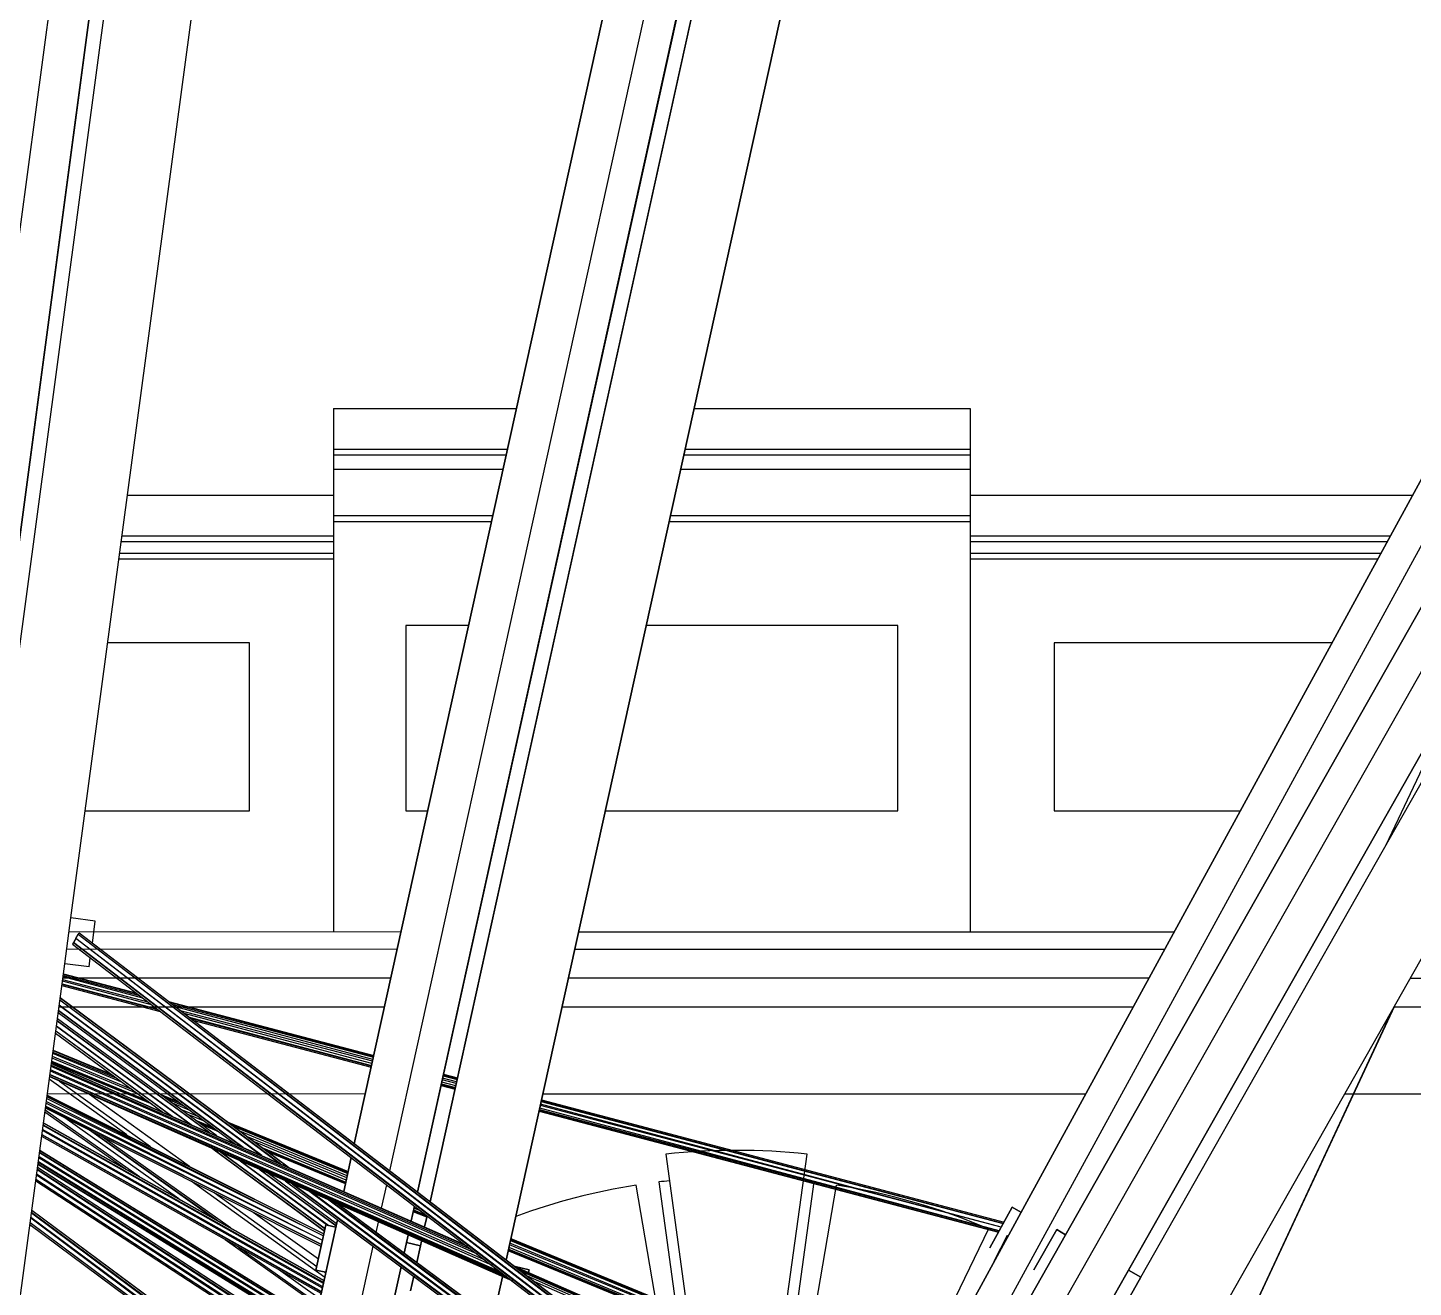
# Model space of a CAD drawing. Extents: x -43 to 90, y 6 to 81.
# Drawn here: x -18.11 to -15.716, y 71.528 to 73.705 of the extents above; entities that cross this region are included whole.
import ezdxf

# ---------------------------------------------------------------- set-up
doc = ezdxf.new("R2010")
doc.units = 0
doc.header["$LTSCALE"] = 0.1
doc.header["$MEASUREMENT"] = 0
doc.layers.add('cobertura nova', color=4, linetype='CONTINUOUS')
doc.layers.add('visto', color=9, linetype='CONTINUOUS')

msp = doc.modelspace()

# ---------------------------------------------------------------- linework, layer by layer
at = {"layer": 'cobertura nova'}
for p, q in [((-18.9993, 66.8081), (-17.9278, 74.815)), ((-18.9299, 66.7988), (-17.8584, 74.8057)), ((-18.9299, 66.7988), (-17.8584, 74.8057)), ((-18.9299, 66.7988), (-17.8584, 74.8057)), ((-17.8584, 74.8057), (-18.9299, 66.7988)), ((-18.9299, 66.7988), (-17.8584, 74.8057)), ((-17.8584, 74.8057), (-18.9299, 66.7988)), ((-17.8584, 74.8057), (-18.9299, 66.7988)), ((-18.9299, 66.7988), (-17.8584, 74.8057)), ((-18.9299, 66.7988), (-17.8584, 74.8057)), ((-18.9299, 66.7988), (-17.8584, 74.8057)), ((-17.8584, 74.8057), (-18.9299, 66.7988)), ((-17.8584, 74.8057), (-18.2085, 72.1896)), ((-18.2085, 72.1896), (-17.8584, 74.8057)), ((-17.8584, 74.8057), (-18.2085, 72.1896)), ((-18.2085, 72.1896), (-17.8584, 74.8057)), ((-17.8584, 74.8057), (-18.2085, 72.1896)), ((-17.8584, 74.8057), (-18.2085, 72.1896)), ((-17.8584, 74.8057), (-18.2085, 72.1896)), ((-18.2085, 72.1896), (-17.8584, 74.8057)), ((-18.2085, 72.1896), (-17.8584, 74.8057)), ((-17.8584, 74.8057), (-18.2085, 72.1896)), ((-17.8584, 74.8057), (-18.2085, 72.1896)), ((-18.2085, 72.1896), (-17.8584, 74.8057)), ((-18.2085, 72.1896), (-17.8584, 74.8057)), ((-17.8584, 74.8057), (-18.2085, 72.1896)), ((-18.2085, 72.1896), (-17.8584, 74.8057)), ((-18.2085, 72.1896), (-17.8584, 74.8057)), ((-18.2085, 72.1896), (-17.8584, 74.8057)), ((-17.8584, 74.8056), (-18.2085, 72.1896)), ((-18.2085, 72.1896), (-17.8584, 74.8056)), ((-18.1837, 72.1863), (-17.8442, 74.7231)), ((-18.035, 72.1664), (-17.6955, 74.7032)), ((-18.035, 72.1664), (-17.6955, 74.7032)), ((-18.2085, 72.1896), (-17.9132, 74.3957)), ((-17.5455, 71.7759), (-17.009, 74.2095)), ((-17.009, 74.2095), (-17.5455, 71.7759)), ((-17.4842, 71.729), (-16.9407, 74.1944)), ((-17.4364, 71.6923), (-16.8873, 74.1827)), ((-16.8873, 74.1827), (-17.4364, 71.6923)), ((-17.4364, 71.6923), (-16.8873, 74.1827)), ((-16.8873, 74.1827), (-17.4364, 71.6923)), ((-17.4364, 71.6923), (-16.8873, 74.1827)), ((-17.4364, 71.6923), (-16.8873, 74.1827)), ((-16.8873, 74.1827), (-17.4364, 71.6923)), ((-16.8873, 74.1827), (-17.4364, 71.6923)), ((-16.8873, 74.1827), (-17.4364, 71.6923)), ((-17.4364, 71.6923), (-16.8873, 74.1827)), ((-16.8873, 74.1827), (-17.4364, 71.6923)), ((-16.8873, 74.1827), (-17.4364, 71.6923)), ((-16.8873, 74.1827), (-17.4363, 71.6923)), ((-16.8873, 74.1827), (-17.4363, 71.6923)), ((-16.8873, 74.1827), (-17.4363, 71.6923)), ((-16.8873, 74.1827), (-17.4363, 71.6923)), ((-16.8873, 74.1827), (-17.4363, 71.6923)), ((-16.8873, 74.1827), (-17.4363, 71.6923)), ((-16.8873, 74.1827), (-17.4363, 71.6923)), ((-16.8873, 74.1827), (-17.4363, 71.6923)), ((-17.4363, 71.6923), (-16.8873, 74.1827)), ((-16.8873, 74.1827), (-17.4363, 71.6923)), ((-17.4363, 71.6923), (-16.8873, 74.1827)), ((-16.8873, 74.1827), (-17.4363, 71.6923)), ((-17.4363, 71.6923), (-16.8873, 74.1826)), ((-16.8873, 74.1826), (-17.4363, 71.6923)), ((-17.4363, 71.6923), (-16.8873, 74.1826)), ((-17.4363, 71.6923), (-16.8873, 74.1826)), ((-16.8873, 74.1826), (-17.4363, 71.6923)), ((-17.4363, 71.6923), (-16.8873, 74.1826)), ((-17.4363, 71.6923), (-16.8873, 74.1826)), ((-17.4363, 71.6923), (-16.8873, 74.1826)), ((-17.4363, 71.6923), (-16.8873, 74.1826)), ((-17.4363, 71.6923), (-16.8873, 74.1826)), ((-17.4363, 71.6923), (-16.8873, 74.1826)), ((-17.4363, 71.6923), (-16.8873, 74.1826)), ((-17.4363, 71.6923), (-16.8873, 74.1826)), ((-17.4363, 71.6923), (-16.8873, 74.1826)), ((-17.4364, 71.6923), (-16.8873, 74.1826)), ((-17.4364, 71.6923), (-16.8873, 74.1826)), ((-17.4145, 71.6756), (-16.8802, 74.0992)), ((-16.8802, 74.0992), (-17.4145, 71.6756)), ((-16.8802, 74.0992), (-17.4145, 71.6756)), ((-17.2831, 71.5749), (-16.7337, 74.0669)), ((-16.7337, 74.0669), (-17.283, 71.5749)), ((-17.283, 71.5749), (-16.7336, 74.0669)), ((-16.7337, 74.0669), (-17.283, 71.5749)), ((-17.283, 71.5749), (-16.7336, 74.0669)), ((-17.283, 71.5749), (-16.7337, 74.0669)), ((-16.7336, 74.0669), (-17.283, 71.5749)), ((-16.6039, 71.2728), (-15.1288, 73.9743)), ((-15.1288, 73.9743), (-16.6039, 71.2728)), ((-15.0808, 73.9481), (-16.5537, 71.2508)), ((-16.5308, 71.2407), (-15.0156, 73.9153)), ((-15.0156, 73.9153), (-16.5308, 71.2407)), ((-15.0156, 73.9153), (-16.5308, 71.2407)), ((-14.9681, 73.8884), (-16.4805, 71.2187)), ((-16.4161, 71.1905), (-14.9072, 73.8539)), ((-16.4161, 71.1905), (-14.9072, 73.8539)), ((-14.9072, 73.8539), (-16.4161, 71.1905)), ((-16.4161, 71.1905), (-14.9072, 73.8539)), ((-16.4161, 71.1905), (-14.9072, 73.8539)), ((-16.4161, 71.1905), (-14.9072, 73.8539)), ((-14.9072, 73.8539), (-16.4161, 71.1905)), ((-16.4161, 71.1905), (-14.9072, 73.8539)), ((-14.9072, 73.8539), (-16.4161, 71.1905)), ((-16.4161, 71.1905), (-14.9072, 73.8539)), ((-16.4161, 71.1905), (-14.9072, 73.8539)), ((-14.9072, 73.8539), (-16.4161, 71.1905)), ((-16.2082, 71.5574), (-14.9072, 73.8539)), ((-16.2082, 71.5574), (-14.9072, 73.8539)), ((-14.9072, 73.8539), (-16.2082, 71.5574)), ((-16.2082, 71.5574), (-14.9072, 73.8539)), ((-16.2082, 71.5574), (-14.9072, 73.8539)), ((-14.9072, 73.8539), (-16.2082, 71.5574)), ((-16.2082, 71.5574), (-14.9072, 73.8539)), ((-16.2082, 71.5574), (-14.9072, 73.8539)), ((-16.2082, 71.5574), (-14.9072, 73.8539)), ((-16.2082, 71.5574), (-14.9072, 73.8539)), ((-14.9072, 73.8539), (-16.2082, 71.5574)), ((-14.9072, 73.8539), (-16.2082, 71.5574)), ((-16.2082, 71.5574), (-14.9072, 73.8539)), ((-14.9072, 73.8539), (-16.2082, 71.5574)), ((-16.2082, 71.5574), (-14.9072, 73.8539)), ((-14.9072, 73.8539), (-16.2082, 71.5574)), ((-16.2082, 71.5574), (-14.9072, 73.8539)), ((-16.2082, 71.5574), (-14.9072, 73.8539)), ((-14.9072, 73.8539), (-16.2082, 71.5574)), ((-14.9072, 73.8539), (-16.2082, 71.5574)), ((-14.9072, 73.8539), (-16.2082, 71.5574)), ((-14.9072, 73.8539), (-16.2081, 71.5574)), ((-14.9072, 73.8539), (-16.2081, 71.5574)), ((-16.2081, 71.5574), (-14.9072, 73.8539)), ((-14.9353, 73.8043), (-16.4161, 71.1905)), ((-16.1864, 71.5451), (-14.9249, 73.772)), ((-16.0559, 71.4712), (-14.7943, 73.6981)), ((-16.0559, 71.4712), (-14.7944, 73.6981)), ((-18.012, 73.6573), (-18.2085, 72.1896)), ((-18.0812, 73.1404), (-18.2085, 72.1896)), ((-16.4161, 71.1905), (-15.4125, 72.962)), ((-15.6196, 72.5964), (-15.7635, 72.2917)), ((-18.0456, 72.0871), (-18.035, 72.1664)), ((-17.993, 72.1608), (-18.035, 72.1664)), ((-18.035, 72.1664), (-18.035, 72.1664)), ((-18.035, 72.1664), (-18.035, 72.1664)), ((-18.035, 72.1664), (-18.035, 72.1664)), ((-17.9981, 72.1225), (-17.993, 72.1608)), ((-18.0268, 72.1304), (-18.0326, 72.1208)), ((-18.0268, 72.1304), (-18.0309, 72.1236)), ((-18.0268, 72.1304), (-18.0227, 72.1373)), ((-12.336, 67.7728), (-18.0268, 72.1304)), ((-12.3444, 67.7697), (-18.0268, 72.1304)), ((-18.0227, 72.1373), (-18.0211, 72.1401)), ((-12.3274, 67.7759), (-18.0227, 72.1373)), ((-12.3358, 67.7729), (-18.0227, 72.1373)), ((-12.3216, 67.7755), (-18.0211, 72.1401)), ((-12.3273, 67.7759), (-18.0211, 72.1401)), ((-18.0309, 72.1236), (-18.0326, 72.1208)), ((-18.0326, 72.1208), (-12.3481, 67.7684)), ((-18.0309, 72.1236), (-12.348, 67.7684)), ((-12.3445, 67.7697), (-18.0309, 72.1236)), ((-18.3958, 69.471), (-18.0457, 72.0871)), ((-18.3957, 69.471), (-18.0456, 72.0871)), ((-18.0456, 72.0871), (-18.0457, 72.0866)), ((-18.0036, 72.0815), (-18.0456, 72.0871)), ((-18.0036, 72.0815), (-18.0016, 72.097)), ((-17.8958, 72.016), (-18.0496, 72.057)), ((-17.9018, 72.0206), (-18.0493, 72.0595)), ((-17.9107, 72.0275), (-18.0487, 72.0643)), ((-18.0483, 72.0668), (-17.9166, 72.032)), ((-17.9204, 72.0349), (-18.0481, 72.0687)), ((-18.0479, 72.0698), (-17.9228, 72.0367)), ((-18.0479, 72.0698), (-17.9228, 72.0367)), ((-18.0507, 72.0493), (-17.8808, 72.0046)), ((-17.8844, 72.0073), (-18.0504, 72.0513)), ((-18.0503, 72.0523), (-17.8869, 72.0093)), ((-17.7375, 71.7697), (-18.0564, 72.0063)), ((-18.0564, 72.0062), (-17.7386, 71.7702)), ((-17.708, 71.7568), (-18.0553, 72.015)), ((-17.7052, 71.7555), (-18.0552, 72.0153)), ((-17.6759, 71.7426), (-18.0541, 72.024)), ((-17.6729, 71.7413), (-18.054, 72.0242)), ((-17.6607, 71.736), (-18.0536, 72.0278)), ((-17.6595, 71.7355), (-18.0535, 72.028)), ((-17.8668, 72.0219), (-17.5119, 71.9282)), ((-17.8667, 72.0219), (-17.5119, 71.9282)), ((-17.5123, 71.9267), (-17.8642, 72.02)), ((-17.8606, 72.0172), (-17.5126, 71.9254)), ((-17.5134, 71.9215), (-17.8544, 72.0124)), ((-15.7486, 72.0135), (-16.0328, 71.4045)), ((-16.0328, 71.4045), (-15.7486, 72.0135)), ((-16.0328, 71.4045), (-15.7489, 72.013)), ((-15.7485, 72.0138), (-16.0327, 71.4044)), ((-16.0327, 71.4044), (-15.7485, 72.0138)), ((-18.0588, 71.9885), (-17.7957, 71.7952)), ((-17.7968, 71.7957), (-18.0588, 71.9884)), ((-17.7832, 71.7897), (-18.0583, 71.9921)), ((-18.0569, 72.0026), (-17.7509, 71.7755)), ((-17.5141, 71.9184), (-17.8458, 72.0059)), ((-17.515, 71.9145), (-17.8395, 72.001)), ((-17.831, 71.9945), (-17.5156, 71.9114)), ((-17.516, 71.9098), (-17.8283, 71.9925)), ((-17.8248, 71.9898), (-17.5163, 71.9085)), ((-18.0617, 71.9669), (-17.8755, 71.8302)), ((-18.0617, 71.9668), (-17.8765, 71.8306)), ((-18.0612, 71.9709), (-17.8604, 71.8235)), ((-17.8628, 71.8246), (-18.0612, 71.9705)), ((-18.06, 71.9798), (-17.8273, 71.809)), ((-18.06, 71.9794), (-17.8298, 71.8101)), ((-18.0661, 71.9344), (-17.9562, 71.8892)), ((-17.9626, 71.8939), (-18.0658, 71.9366)), ((-18.0656, 71.9377), (-17.9667, 71.8969)), ((-18.0656, 71.9377), (-17.9667, 71.8969)), ((-18.0691, 71.9115), (-17.3446, 71.594)), ((-17.3502, 71.5983), (-18.0688, 71.914)), ((-18.0687, 71.9148), (-17.3551, 71.6021)), ((-18.0687, 71.9148), (-17.3551, 71.6021)), ((-17.895, 71.8442), (-18.0686, 71.9156)), ((-17.9011, 71.8487), (-18.0683, 71.9177)), ((-18.0681, 71.9189), (-17.9055, 71.8519)), ((-17.9205, 71.863), (-18.0675, 71.9239)), ((-17.9308, 71.8705), (-18.0671, 71.9267)), ((-17.9462, 71.8818), (-18.0664, 71.9317)), ((-17.9385, 71.7911), (-18.0724, 71.8874)), ((-17.2718, 71.5383), (-18.0718, 71.8914)), ((-17.2834, 71.5471), (-18.0717, 71.8924)), ((-17.2888, 71.5513), (-18.0714, 71.8948)), ((-18.0712, 71.8957), (-17.2939, 71.5552)), ((-17.307, 71.5653), (-18.0705, 71.9016)), ((-17.3192, 71.5746), (-18.0702, 71.9036)), ((-17.3326, 71.5849), (-18.0694, 71.9095)), ((-17.3693, 71.8802), (-17.3935, 71.8866)), ((-17.3687, 71.8829), (-17.3929, 71.8894)), ((-17.392, 71.8935), (-17.3678, 71.8871)), ((-17.3676, 71.8883), (-17.3917, 71.8947)), ((-17.3913, 71.8964), (-17.3672, 71.89)), ((-17.3913, 71.8964), (-17.3672, 71.89)), ((-17.8976, 71.7705), (-18.0547, 71.8838)), ((-17.3957, 71.8768), (-17.3715, 71.8704)), ((-17.3713, 71.8715), (-17.3954, 71.8779)), ((-17.395, 71.8796), (-17.3709, 71.8733)), ((-17.3703, 71.876), (-17.3944, 71.8824)), ((-17.602, 71.6016), (-18.0788, 71.8395)), ((-18.0786, 71.8407), (-17.602, 71.6016)), ((-18.0779, 71.8459), (-17.6003, 71.6091)), ((-18.0775, 71.8488), (-17.6003, 71.6093)), ((-18.0768, 71.8539), (-17.5987, 71.6167)), ((-18.0764, 71.8568), (-17.5986, 71.6169)), ((-18.0762, 71.8589), (-17.598, 71.62)), ((-18.076, 71.8601), (-17.5979, 71.62)), ((-18.076, 71.8601), (-17.5979, 71.62)), ((-17.8305, 71.7368), (-18.0031, 71.861)), ((-17.881, 71.8616), (-17.8493, 71.8486)), ((-17.881, 71.8616), (-17.8493, 71.8486)), ((-17.8449, 71.8453), (-17.8765, 71.8584)), ((-17.8705, 71.8539), (-17.839, 71.8409)), ((-17.8281, 71.8328), (-17.8596, 71.8459)), ((-16.4279, 71.6319), (-17.2241, 71.8419)), ((-16.4278, 71.632), (-17.2236, 71.8442)), ((-17.2226, 71.8488), (-16.4244, 71.6382)), ((-16.4244, 71.6382), (-17.2224, 71.8498)), ((-17.222, 71.8517), (-16.423, 71.6407)), ((-17.222, 71.8517), (-16.423, 71.6407)), ((-18.0799, 71.8312), (-17.9413, 71.7329)), ((-18.0794, 71.8346), (-17.9168, 71.7191)), ((-17.6027, 71.5985), (-18.079, 71.8374)), ((-17.8486, 71.6808), (-18.0457, 71.8207)), ((-17.8143, 71.8226), (-17.8452, 71.8353)), ((-17.8031, 71.8142), (-17.834, 71.8271)), ((-17.8199, 71.8167), (-17.7895, 71.8042)), ((-17.2263, 71.8322), (-16.4327, 71.6231)), ((-16.4327, 71.6231), (-17.2261, 71.8331)), ((-17.2257, 71.835), (-16.4313, 71.6257)), ((-16.4312, 71.6257), (-17.2252, 71.8373)), ((-17.6021, 71.5195), (-18.0852, 71.7913)), ((-18.0851, 71.7919), (-17.6019, 71.5204)), ((-17.6006, 71.5262), (-18.0842, 71.7988)), ((-17.6001, 71.5284), (-18.084, 71.8003)), ((-17.5988, 71.5342), (-18.0831, 71.8072)), ((-18.0829, 71.8087), (-17.5983, 71.5364)), ((-17.5978, 71.5388), (-18.0825, 71.8116)), ((-18.0824, 71.8122), (-17.5976, 71.5397)), ((-18.0824, 71.8122), (-17.5976, 71.5397)), ((-17.7909, 71.6483), (-18.0032, 71.7993)), ((-17.7832, 71.644), (-17.9992, 71.7974)), ((-17.7848, 71.8007), (-17.8152, 71.8132)), ((-17.7793, 71.7966), (-17.8094, 71.809)), ((-17.7651, 71.8139), (-17.5561, 71.7278)), ((-17.7651, 71.8139), (-17.5561, 71.7278)), ((-17.5565, 71.7261), (-17.7604, 71.8103)), ((-17.7549, 71.8063), (-17.5568, 71.7247)), ((-17.5577, 71.7206), (-17.7432, 71.7976)), ((-17.6026, 71.5171), (-18.0856, 71.7885)), ((-17.7594, 71.6307), (-17.9816, 71.7885)), ((-17.79, 71.767), (-17.5968, 71.625)), ((-17.5585, 71.7172), (-17.7302, 71.7879)), ((-17.5594, 71.7132), (-17.7182, 71.779)), ((-17.7055, 71.7696), (-17.5601, 71.7098)), ((-18.0916, 71.7439), (-17.6171, 71.4514)), ((-18.0914, 71.7454), (-17.6166, 71.4536)), ((-18.0904, 71.7524), (-17.6153, 71.4596)), ((-18.0902, 71.7539), (-17.6148, 71.4617)), ((-18.0893, 71.761), (-17.6135, 71.4677)), ((-18.0892, 71.7616), (-17.6133, 71.4686)), ((-18.0888, 71.7646), (-17.6127, 71.4711)), ((-18.0888, 71.7645), (-17.6127, 71.4711)), ((-17.7888, 71.7665), (-17.5968, 71.6254)), ((-17.5961, 71.6285), (-17.7762, 71.7609)), ((-17.7733, 71.7596), (-17.5959, 71.6294)), ((-17.7428, 71.7462), (-17.5919, 71.6352)), ((-17.7398, 71.7448), (-17.5897, 71.6347)), ((-17.2772, 71.5424), (-17.7363, 71.7455)), ((-17.5605, 71.7081), (-17.7004, 71.7659)), ((-17.5608, 71.7067), (-17.6952, 71.762)), ((-17.5637, 71.6935), (-17.5508, 71.7519)), ((-17.5508, 71.7519), (-17.5637, 71.6935)), ((-16.7542, 70.8463), (-18.0945, 71.7219)), ((-16.7526, 70.8493), (-18.0943, 71.7234)), ((-16.7503, 70.8532), (-18.0933, 71.7306)), ((-18.0931, 71.7321), (-16.7487, 70.8561)), ((-18.0927, 71.7357), (-16.7471, 70.859)), ((-18.0927, 71.7357), (-16.7471, 70.859)), ((-16.7477, 70.8578), (-18.0927, 71.7351)), ((-17.6176, 71.4489), (-18.092, 71.7409)), ((-17.6178, 71.448), (-18.092, 71.7403)), ((-17.5768, 71.6339), (-17.7095, 71.7315)), ((-17.7082, 71.7309), (-17.5767, 71.6343)), ((-17.5761, 71.6374), (-17.6957, 71.7254)), ((-16.7581, 70.8395), (-18.0959, 71.7111)), ((-18.0955, 71.7147), (-16.7564, 70.8424)), ((-16.7571, 70.8412), (-18.0955, 71.7141)), ((-17.5964, 71.5449), (-17.8276, 71.7113)), ((-17.6651, 71.7119), (-16.6786, 70.9798)), ((-17.6529, 71.7065), (-16.6774, 70.9819)), ((-16.677, 70.9827), (-17.6516, 71.7059)), ((-17.4983, 71.6648), (-17.4895, 71.705)), ((-17.6104, 71.5634), (-17.7876, 71.6912)), ((-16.6741, 70.9878), (-17.6222, 71.6929)), ((-16.6731, 70.9895), (-17.6189, 71.6915)), ((-16.6702, 70.9947), (-17.5897, 71.6786)), ((-16.6692, 70.9964), (-17.5863, 71.6771)), ((-16.668, 70.9985), (-17.5742, 71.6718)), ((-16.6676, 70.9993), (-17.5727, 71.6711)), ((-17.6488, 71.3076), (-18.1045, 71.6472)), ((-17.6483, 71.3097), (-18.1043, 71.6487)), ((-17.6469, 71.3161), (-18.1033, 71.6562)), ((-18.1031, 71.6577), (-17.6464, 71.3182)), ((-17.6458, 71.3208), (-18.1027, 71.6608)), ((-18.1026, 71.6614), (-17.6457, 71.3217)), ((-18.1026, 71.6614), (-17.6457, 71.3217)), ((-17.6076, 71.5764), (-17.72, 71.6573)), ((-17.5692, 71.6685), (-17.569, 71.6694)), ((-17.569, 71.6694), (-17.5692, 71.6685)), ((-17.4473, 71.6425), (-17.4417, 71.6683)), ((-17.4473, 71.6425), (-17.4416, 71.6683)), ((-17.4416, 71.6683), (-17.4473, 71.6425)), ((-17.4473, 71.6425), (-17.4416, 71.6683)), ((-17.4416, 71.6683), (-17.4473, 71.6425)), ((-17.4416, 71.6683), (-17.4473, 71.6425)), ((-17.4473, 71.6425), (-17.4416, 71.6683)), ((-17.4416, 71.6683), (-17.4473, 71.6425)), ((-17.4473, 71.6425), (-17.4416, 71.6683)), ((-17.4473, 71.6425), (-17.4416, 71.6683)), ((-17.4416, 71.6683), (-17.4473, 71.6425)), ((-17.4473, 71.6425), (-17.4416, 71.6683)), ((-17.4416, 71.6683), (-17.4473, 71.6425)), ((-17.4473, 71.6425), (-17.4416, 71.6683)), ((-17.4473, 71.6425), (-17.4416, 71.6683)), ((-17.4416, 71.6683), (-17.4473, 71.6425)), ((-17.4416, 71.6683), (-17.4473, 71.6425)), ((-17.4473, 71.6425), (-17.4416, 71.6683)), ((-17.4473, 71.6425), (-17.4416, 71.6683)), ((-17.4416, 71.6683), (-17.4473, 71.6425)), ((-17.4416, 71.6683), (-17.4473, 71.6425)), ((-17.4473, 71.6425), (-17.4416, 71.6683)), ((-17.4473, 71.6425), (-17.4416, 71.6683)), ((-17.4416, 71.6683), (-17.4473, 71.6425)), ((-17.4473, 71.6425), (-17.4416, 71.6683)), ((-17.4473, 71.6425), (-17.4416, 71.6683)), ((-17.4416, 71.6683), (-17.4473, 71.6425)), ((-17.4473, 71.6425), (-17.4416, 71.6683)), ((-17.4473, 71.6425), (-17.4416, 71.6683)), ((-17.4416, 71.6683), (-17.4473, 71.6425)), ((-17.4473, 71.6425), (-17.4416, 71.6683)), ((-17.4416, 71.6683), (-17.4473, 71.6425)), ((-17.4473, 71.6425), (-17.4416, 71.6683)), ((-17.4473, 71.6425), (-17.4416, 71.6683)), ((-17.4416, 71.6683), (-17.4473, 71.6425)), ((-17.4416, 71.6683), (-17.4473, 71.6425)), ((-17.4416, 71.6683), (-17.4473, 71.6425)), ((-17.4473, 71.6425), (-17.4416, 71.6683)), ((-17.4416, 71.6683), (-17.4473, 71.6425)), ((-17.4417, 71.6683), (-17.4473, 71.6425)), ((-17.4203, 71.6489), (-17.4438, 71.6585)), ((-17.4201, 71.6501), (-17.4435, 71.6598)), ((-17.4431, 71.6616), (-17.4211, 71.6526)), ((-17.4302, 71.6596), (-17.4424, 71.6646)), ((-17.424, 71.6323), (-17.4197, 71.6516)), ((-17.4198, 71.6516), (-17.424, 71.6323)), ((-17.4197, 71.6516), (-17.424, 71.6323)), ((-16.4092, 71.6662), (-16.4475, 71.5959)), ((-16.4475, 71.5959), (-16.4092, 71.6662)), ((-16.4092, 71.6662), (-16.4092, 71.6662)), ((-16.4092, 71.6662), (-16.3937, 71.6577)), ((-16.4092, 71.6662), (-16.4092, 71.6662)), ((-16.4091, 71.6662), (-16.4092, 71.6661)), ((-16.3937, 71.6577), (-16.4092, 71.6662)), ((-16.4092, 71.6662), (-16.4092, 71.6662)), ((-16.4092, 71.6661), (-16.4091, 71.6662)), ((-16.3937, 71.6577), (-16.4091, 71.6662)), ((-16.4091, 71.6662), (-16.4091, 71.6662)), ((-16.4091, 71.6662), (-16.3937, 71.6577)), ((-16.4091, 71.6662), (-16.4091, 71.6662)), ((-16.3937, 71.6577), (-16.4091, 71.6662)), ((-16.4091, 71.6662), (-16.4091, 71.6662)), ((-16.4091, 71.6662), (-16.3937, 71.6577)), ((-17.651, 71.2977), (-18.106, 71.6359)), ((-17.6504, 71.3003), (-18.1056, 71.6391)), ((-18.1055, 71.6397), (-17.6502, 71.3012)), ((-17.622, 71.429), (-17.5745, 71.6446)), ((-17.5745, 71.6446), (-17.622, 71.429)), ((-17.5945, 71.6358), (-17.6117, 71.5576)), ((-17.6117, 71.5576), (-17.5945, 71.6358)), ((-17.5773, 71.632), (-17.5945, 71.6358)), ((-17.5945, 71.6358), (-17.5773, 71.632)), ((-17.5773, 71.632), (-17.5945, 71.6358)), ((-17.5945, 71.6358), (-17.5945, 71.6358)), ((-17.5945, 71.6358), (-17.5945, 71.6358)), ((-17.5945, 71.6358), (-17.5773, 71.632)), ((-17.5773, 71.632), (-17.5945, 71.6358)), ((-17.5076, 71.6228), (-17.5037, 71.6406)), ((-16.3319, 71.6275), (-16.3714, 71.5579)), ((-16.3714, 71.5579), (-16.3319, 71.6275)), ((-16.3166, 71.6188), (-16.3319, 71.6275)), ((-16.3319, 71.6275), (-16.3319, 71.6275)), ((-16.3319, 71.6275), (-16.3166, 71.6188)), ((-16.3319, 71.6275), (-16.3319, 71.6275)), ((-16.3319, 71.6275), (-16.3166, 71.6188)), ((-16.3319, 71.6275), (-16.3319, 71.6275)), ((-16.3319, 71.6275), (-16.3319, 71.6275)), ((-16.3166, 71.6188), (-16.3319, 71.6275)), ((-16.3319, 71.6275), (-16.3166, 71.6188)), ((-16.3166, 71.6188), (-16.3319, 71.6275)), ((-16.3319, 71.6275), (-16.3319, 71.6275)), ((-17.7689, 71.6106), (-17.6073, 71.4958)), ((-17.4596, 71.5871), (-17.4527, 71.6181)), ((-17.4596, 71.5871), (-17.4527, 71.6181)), ((-17.4527, 71.6181), (-17.4596, 71.5871)), ((-17.4596, 71.5871), (-17.4527, 71.6181)), ((-17.4596, 71.5871), (-17.4527, 71.6181)), ((-17.4527, 71.6181), (-17.4596, 71.5871)), ((-17.4527, 71.6181), (-17.4596, 71.5871)), ((-17.4527, 71.6181), (-17.4596, 71.5871)), ((-17.4596, 71.5871), (-17.4527, 71.6181)), ((-17.4527, 71.6181), (-17.4596, 71.5871)), ((-17.4527, 71.6181), (-17.4596, 71.5871)), ((-17.4556, 71.6051), (-17.4527, 71.6181)), ((-17.4527, 71.6181), (-17.4556, 71.6051)), ((-17.4527, 71.6181), (-17.4556, 71.6051)), ((-17.4556, 71.6051), (-17.4527, 71.6181)), ((-17.4556, 71.6051), (-17.4527, 71.6181)), ((-17.4527, 71.6181), (-17.4556, 71.6051)), ((-17.4556, 71.6051), (-17.4527, 71.6181)), ((-17.4527, 71.6181), (-17.4556, 71.6051)), ((-17.4556, 71.6051), (-17.4527, 71.6181)), ((-17.4556, 71.6051), (-17.4527, 71.6181)), ((-17.4527, 71.6181), (-17.4556, 71.6051)), ((-17.4527, 71.6181), (-17.4556, 71.6051)), ((-17.4556, 71.6051), (-17.4527, 71.6181)), ((-17.4556, 71.6051), (-17.4527, 71.6181)), ((-17.4527, 71.6181), (-17.4556, 71.6051)), ((-17.4527, 71.6181), (-17.4556, 71.6051)), ((-17.4556, 71.6051), (-17.4527, 71.6181)), ((-17.4556, 71.6051), (-17.4527, 71.6181)), ((-17.4527, 71.6181), (-17.4556, 71.6051)), ((-17.4556, 71.6051), (-17.4527, 71.6181)), ((-17.4556, 71.6051), (-17.4527, 71.6181)), ((-17.4527, 71.6181), (-17.4556, 71.6051)), ((-17.4556, 71.6051), (-17.4527, 71.6181)), ((-17.4556, 71.6051), (-17.4527, 71.6181)), ((-17.4527, 71.6181), (-17.4556, 71.6051)), ((-17.4312, 71.5998), (-17.4556, 71.6051)), ((-17.4556, 71.6051), (-17.4312, 71.5998)), ((-17.4312, 71.5998), (-17.4556, 71.6051)), ((-17.4556, 71.6051), (-17.4312, 71.5998)), ((-17.4312, 71.5998), (-17.4556, 71.6051)), ((-17.4556, 71.6051), (-17.4527, 71.6181)), ((-17.4527, 71.6181), (-17.4555, 71.6051)), ((-17.4527, 71.6181), (-17.4555, 71.6051)), ((-17.4555, 71.6051), (-17.4527, 71.6181)), ((-17.4376, 71.5708), (-17.4312, 71.5998)), ((-17.4312, 71.5998), (-17.4376, 71.5708)), ((-17.4312, 71.5998), (-17.4294, 71.6078)), ((-17.4294, 71.6078), (-17.4312, 71.5998)), ((-17.4294, 71.6078), (-17.4312, 71.5998)), ((-16.5809, 71.3148), (-17.2772, 71.6014)), ((-16.5807, 71.3152), (-17.2766, 71.604)), ((-17.2755, 71.6089), (-16.5774, 71.3213)), ((-16.5773, 71.3215), (-17.2753, 71.6099)), ((-17.2748, 71.6119), (-16.5759, 71.324)), ((-17.2748, 71.6119), (-16.5759, 71.324)), ((-17.7453, 71.5973), (-17.6066, 71.4988)), ((-17.5593, 71.3882), (-17.5129, 71.5989)), ((-17.3773, 71.5883), (-17.2824, 71.5464)), ((-16.586, 71.3056), (-17.2795, 71.5909)), ((-16.5859, 71.3057), (-17.2792, 71.592)), ((-17.2788, 71.594), (-16.5845, 71.3083)), ((-16.5843, 71.3087), (-17.2782, 71.5965)), ((-17.6047, 71.5076), (-17.6765, 71.5586)), ((-17.6117, 71.5576), (-17.5945, 71.5538)), ((-17.5945, 71.5538), (-17.6117, 71.5576)), ((-17.5948, 71.5522), (-17.5983, 71.5547)), ((-17.5104, 71.3564), (-17.4648, 71.5633)), ((-17.4648, 71.5633), (-17.5104, 71.3563)), ((-17.5104, 71.3563), (-17.4648, 71.5633)), ((-17.4648, 71.5633), (-17.5104, 71.3563)), ((-17.4648, 71.5633), (-17.5104, 71.3564)), ((-17.5104, 71.3563), (-17.4648, 71.5632)), ((-17.4648, 71.5632), (-17.5104, 71.3563)), ((-17.5104, 71.3563), (-17.4648, 71.5632)), ((-17.5104, 71.3563), (-17.4648, 71.5632)), ((-17.4648, 71.5632), (-17.5104, 71.3563)), ((-17.4648, 71.5632), (-17.5104, 71.3563)), ((-17.2695, 71.5645), (-15.5744, 70.8215)), ((-17.2695, 71.5645), (-15.5744, 70.8215)), ((-17.2433, 71.5583), (-17.2676, 71.5637)), ((-17.2676, 71.5637), (-17.2433, 71.5583)), ((-15.5762, 70.819), (-17.2643, 71.5606)), ((-17.259, 71.5565), (-15.5762, 70.819)), ((-17.2443, 71.5535), (-17.2433, 71.5583)), ((-17.2433, 71.5583), (-17.2443, 71.5535)), ((-17.2433, 71.5583), (-17.2443, 71.5535)), ((-17.2443, 71.5535), (-17.2433, 71.5583)), ((-17.2433, 71.5583), (-17.2433, 71.5583)), ((-17.2433, 71.5583), (-17.2433, 71.5583)), ((-17.2433, 71.5583), (-17.2433, 71.5583)), ((-16.3714, 71.5579), (-16.3714, 71.5579)), ((-16.1864, 71.5451), (-16.2082, 71.5574)), ((-16.2082, 71.5574), (-16.1864, 71.5451)), ((-16.1864, 71.5451), (-16.2082, 71.5574)), ((-16.1864, 71.5451), (-16.2082, 71.5574)), ((-16.2082, 71.5574), (-16.1864, 71.5451)), ((-16.2082, 71.5574), (-16.1864, 71.5451)), ((-17.4484, 71.5216), (-17.4428, 71.5469)), ((-17.4428, 71.5469), (-17.4484, 71.5216)), ((-17.3019, 71.4893), (-17.2894, 71.5461)), ((-17.2894, 71.546), (-17.3019, 71.4893)), ((-17.2894, 71.546), (-17.3019, 71.4893)), ((-17.3019, 71.4893), (-17.2894, 71.546)), ((-17.293, 71.5297), (-17.293, 71.5297)), ((-15.5805, 70.8128), (-17.2464, 71.5469)), ((-15.5805, 70.8128), (-17.2336, 71.5371)), ((-16.1864, 71.5451), (-16.2258, 71.4755)), ((-16.2258, 71.4755), (-16.1864, 71.5451)), ((-16.1864, 71.5451), (-16.2258, 71.4755)), ((-16.2258, 71.4755), (-16.1864, 71.5451)), ((-16.2258, 71.4755), (-16.1864, 71.5451)), ((-16.1864, 71.5451), (-16.2258, 71.4755)), ((-16.2258, 71.4755), (-16.1864, 71.5451)), ((-16.2258, 71.4755), (-16.1864, 71.5451)), ((-16.1867, 71.5446), (-16.1866, 71.5446))]:
    msp.add_line(p, q, dxfattribs=at)
at = {"layer": 'visto'}
for p, q in [((-17.5815, 73.0466), (-17.5815, 72.1416)), ((-17.5815, 73.0466), (-17.2654, 73.0466)), ((-17.5815, 73.0466), (-17.5815, 72.1416)), ((-16.9586, 73.0466), (-16.4816, 73.0466)), ((-16.4816, 73.0466), (-16.4816, 72.1416)), ((-17.5815, 72.9766), (-17.2808, 72.9766)), ((-17.5815, 72.9666), (-17.283, 72.9666)), ((-16.9762, 72.9666), (-16.4816, 72.9666)), ((-16.974, 72.9766), (-16.4816, 72.9766)), ((-17.5815, 72.9416), (-17.2885, 72.9416)), ((-16.9817, 72.9416), (-16.4816, 72.9416)), ((-17.9373, 72.8966), (-17.5815, 72.8966)), ((-16.4816, 72.8966), (-15.7172, 72.8966)), ((-17.5815, 72.8616), (-17.3062, 72.8616)), ((-17.5815, 72.8516), (-17.3084, 72.8516)), ((-17.0016, 72.8516), (-16.4816, 72.8516)), ((-16.9993, 72.8616), (-16.4816, 72.8616)), ((-17.9467, 72.8266), (-17.5815, 72.8266)), ((-16.4816, 72.8266), (-15.7554, 72.8266)), ((-17.9507, 72.7966), (-17.5815, 72.7966)), ((-17.948, 72.8166), (-17.5815, 72.8166)), ((-16.4816, 72.8166), (-15.7609, 72.8166)), ((-16.4816, 72.7966), (-15.7718, 72.7966)), ((-17.952, 72.7866), (-17.5815, 72.7866)), ((-16.4816, 72.7866), (-15.7773, 72.7866)), ((-17.4648, 72.1419), (-18.0383, 72.142)), ((-16.1293, 72.1419), (-17.158, 72.1419)), ((-17.4714, 72.1119), (-18.0423, 72.112)), ((-16.1457, 72.1119), (-17.1646, 72.1119)), ((-17.4825, 72.0619), (-18.049, 72.062)), ((-16.173, 72.0619), (-17.1756, 72.0619)), ((-14.6768, 72.0618), (-15.7213, 72.0618)), ((-17.4935, 72.0119), (-18.0557, 72.012)), ((-16.2003, 72.0119), (-17.1867, 72.0119)), ((-14.7121, 72.0118), (-15.7496, 72.0118)), ((-17.5266, 71.8619), (-18.0758, 71.862)), ((-16.2822, 71.8619), (-17.2197, 71.8619)), ((-14.818, 71.8618), (-15.8346, 71.8618)), ((-17.0074, 71.7581), (-16.9514, 71.3483)), ((-16.8193, 71.3491), (-16.7633, 71.7581)), ((-16.9963, 71.3425), (-17.0586, 71.7044)), ((-17.0194, 71.7099), (-16.9697, 71.3463)), ((-16.8009, 71.3473), (-16.7513, 71.7099)), ((-16.7743, 71.3438), (-16.7122, 71.7044)), ((-16.4498, 71.6287), (-16.6101, 71.2987)), ((-16.44, 71.5729), (-16.4168, 71.6181))]:
    msp.add_line(p, q, dxfattribs=at)
for points in [[(-17.3481, 72.6716), (-17.4565, 72.6716), (-17.4565, 72.3516), (-17.4186, 72.3516)], [(-17.1118, 72.3516), (-16.6066, 72.3516), (-16.6066, 72.6716), (-17.0412, 72.6716)], [(-18.0102, 72.3516), (-17.7265, 72.3516), (-17.7265, 72.6416), (-17.9714, 72.6416)], [(-15.8564, 72.6416), (-16.3366, 72.6416), (-16.3366, 72.3516), (-16.0148, 72.3516)]]:
    msp.add_lwpolyline(points, dxfattribs=at)
for centre, major_axis, start_param, end_param in [((-16.8854, 70.7238), (1.0935, 0), 1.458959, 1.682545), ((-16.8854, 70.7109), (-1.0582, 0), -1.406331, -1.202515), ((-16.8854, 70.7109), (1.0582, 0), 1.680317, 1.697756), ((-16.8854, 70.7109), (-1.0582, 0), 4.585347, 4.602786), ((-16.8854, 70.7109), (-1.0582, 0), 4.288084, 4.547924), ((-16.8723, 70.7214), (-1.0455, 0), 4.260882, 4.26215)]:
    msp.add_ellipse(centre, major_axis=major_axis, ratio=0.951699, start_param=start_param, end_param=end_param, dxfattribs=at)

doc.saveas('drawing.dxf')
